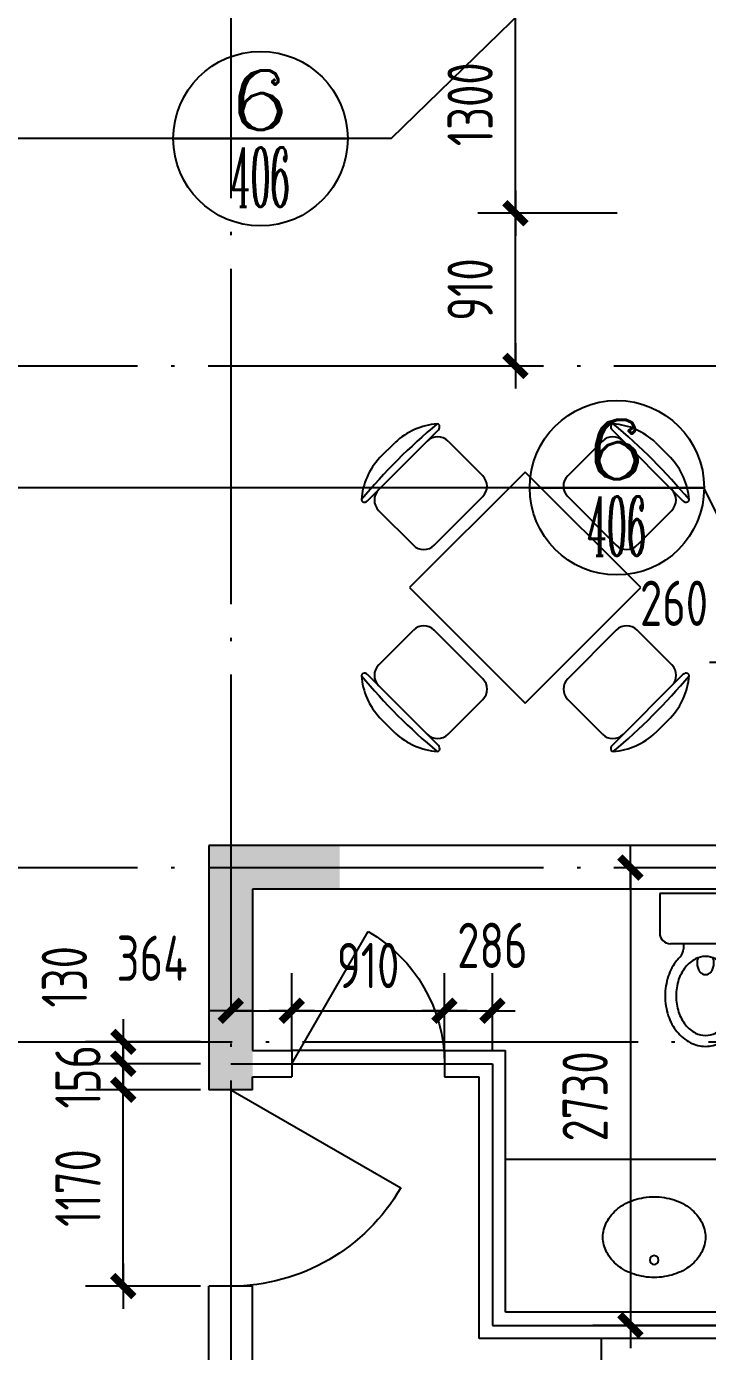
# Model space of a CAD drawing. Extents: x -726032 to 135930, y -151624 to 587044.
# Drawn here: x -706352 to -702291, y 555977 to 563876 of the extents above; entities that cross this region are included whole.
import ezdxf
from ezdxf.enums import TextEntityAlignment as Align

# ---------------------------------------------------------------- set-up
doc = ezdxf.new("R2010")
doc.units = 0
doc.header["$LTSCALE"] = 1000
doc.header["$MEASUREMENT"] = 0
doc.linetypes.add('DOTE', pattern=[2.42, 2, -0.2, 0.02, -0.2])
doc.layers.get('0').update_dxf_attribs({"linetype": 'CONTINUOUS'})
doc.layers.get('DEFPOINTS').update_dxf_attribs({"color": 1, "linetype": 'CONTINUOUS'})
for name, color, linetype in [('COLUMN', 170, 'CONTINUOUS'), ('DOTE', 8, 'DOTE'), ('GROUND', 45, 'CONTINUOUS'), ('LVTRY', 6, 'CONTINUOUS'), ('PUB_DIM', 245, 'CONTINUOUS'), ('WALL', 255, 'CONTINUOUS'), ('WINDOW', 155, 'CONTINUOUS'), ('WINDOW_TEXT', 7, 'CONTINUOUS'), ('家具', 252, 'CONTINUOUS'), ('引线', 213, 'CONTINUOUS')]:
    doc.layers.add(name, color=color, linetype=linetype)
doc.styles.add('COMP', font='COMPLEX', dxfattribs={"bigfont": 'hztxt'})
doc.styles.add('DIM_FONT', font='isocp.shx', dxfattribs={"width": 0.8})
doc.styles.add('SIMPLEX', font='SIMPLEX.SHX')
doc.dimstyles.new('DIMA', dxfattribs={"dimtxt": 300, "dimasz": 1, "dimexe": 250, "dimexo": 300, "dimgap": 150, "dimtad": 1, "dimdec": 0, "dimzin": 0, "dimdsep": 46, "dimtxsty": 'DIM_FONT', "dimcen": 0.09, "dimse1": 1, "dimclrt": 142, "dimadec": 0, "dimazin": 0, "dimtfac": 1, "dimtdec": 0, "dimtix": 1, "dimtmove": 2, "dimatfit": 3, "dimfxl": 1, "dimtolj": 1, "dimtzin": 0, "dimarcsym": 0})
doc.dimstyles.new('DIMB', dxfattribs={"dimtxt": 300, "dimasz": 1, "dimexe": 250, "dimexo": 300, "dimgap": 150, "dimtad": 1, "dimdec": 0, "dimzin": 0, "dimdsep": 46, "dimtxsty": 'DIM_FONT', "dimcen": 0.09, "dimse2": 1, "dimclrt": 142, "dimadec": 0, "dimazin": 0, "dimtfac": 1, "dimtdec": 0, "dimtix": 1, "dimtmove": 2, "dimatfit": 3, "dimfxl": 1, "dimtolj": 1, "dimtzin": 0, "dimarcsym": 0})
doc.dimstyles.new('DIMN', dxfattribs={"dimtxt": 300, "dimasz": 1, "dimexe": 250, "dimexo": 300, "dimgap": 150, "dimtad": 1, "dimdec": 0, "dimzin": 0, "dimdsep": 46, "dimtxsty": 'DIM_FONT', "dimcen": 0.09, "dimclrt": 142, "dimadec": 0, "dimazin": 0, "dimtfac": 1, "dimtdec": 0, "dimtix": 1, "dimtmove": 2, "dimatfit": 3, "dimfxl": 1, "dimtolj": 1, "dimtzin": 0, "dimarcsym": 0})

# ---------------------------------------------------------------- blocks, each defined once
blk = doc.blocks.new('_DIMX')
blk.add_line((-150, 0), (150, 0))
at = {"const_width": 50}
blk.add_lwpolyline([(-70, -70), (70, 70)], dxfattribs=at)
blk = doc.blocks.new('*D1705')
at = {"layer": 'DEFPOINTS', "color": 0, "transparency": 16777216}
for p in [(-703573.8, 558007.6), (-703859.8, 557496.7), (-703573.8, 557496.7)]:
    blk.add_point(p, dxfattribs=at)
at = {"layer": 'PUB_DIM', "color": 0, "lineweight": -2, "transparency": 16777216}
for p, q in [((-703573.8, 557766.7), (-703573.8, 558232.6)), ((-703858.9, 558007.6), (-703574.7, 558007.6))]:
    blk.add_line(p, q, dxfattribs=at)
at = {"layer": 'PUB_DIM', "color": 0, "lineweight": -2, "transparency": 16777216, "xscale": 0.9, "yscale": 0.9, "zscale": 0.9, "rotation": 180}
blk.add_blockref('_DIMX', (-703859.8, 558007.6), dxfattribs=at)
at = {"layer": 'PUB_DIM', "color": 0, "lineweight": -2, "transparency": 16777216, "xscale": 0.9, "yscale": 0.9, "zscale": 0.9}
blk.add_blockref('_DIMX', (-703573.8, 558007.6), dxfattribs=at)
at = {"layer": 'PUB_DIM', "color": 142, "transparency": 16777216, "insert": (-703573.9, 558397.6), "char_height": 270, "attachment_point": 5, "style": 'DIM_FONT'}
blk.add_mtext('\\A1;286', dxfattribs=at)
blk = doc.blocks.new('_DBLK')
blk.add_line((-0.5, 0), (0, -0.866))
blk.add_arc((-0.5, 0), 1, 300, 0)
at = {"layer": 'WINDOW_TEXT', "style": 'SIMPLEX', "flags": 9}
blk.add_attdef('A', text='', height=1, dxfattribs=at).set_placement((0, 1.5), align=Align.MIDDLE)
blk = doc.blocks.new('_LV5')
for p, q in [((210.1, 0), (-210.1, 0)), ((-210.1, 0), (-210.1, -180)), ((210.1, -180), (210.1, 0)), ((160.1, -230), (-160.1, -230)), ((-101.4, -230), (-101.4, -254.3)), ((101.4, -230), (101.4, -254.1))]:
    blk.add_line(p, q)
blk.add_lwpolyline([(-135.1, -469.4, 0.080312), (-123, -544.2, 0.089014), (-91.8, -601.5, 0.104918), (-45.6, -639.3, 0.119812), (0.1, -650.4, 0.119812), (45.8, -639.3, 0.104918), (92, -601.5, 0.089014), (123.2, -544.2, 0.080312), (135.3, -469.4, 0.080312), (123.2, -394.6, 0.089014), (92, -337.3, 0.104918), (45.8, -299.5, 0.119812), (0.1, -288.4, 0.119812), (-45.6, -299.5, 0.104918), (-91.8, -337.3, 0.089014), (-123, -394.6, 0.080312)], format="xyb", close=True)
for points in [[(-38.7, -318.5, 0.073567), (-35.6, -339.5, 0.084454), (-27.4, -356, 0.10642), (-14.1, -367.8, 0.129709), (0, -371.5, 0.129709), (14.1, -367.8, 0.10642), (27.4, -356, 0.084454), (35.6, -339.5, 0.073567), (38.7, -318.5, 0.073567), (35.6, -297.5, 0.014016), (34.7, -294.6, 0.10642)], [(-34.7, -294.7, 0.013578), (-35.6, -297.5, 0.073567), (-38.7, -318.5, 0.073567)]]:
    blk.add_lwpolyline(points, format="xyb")
for centre, radius, start, end in [((-160.1, -180), 50, 180, 270), ((160.1, -180), 50, 270, 0), ((20.4, -427.3), 193.8, 134.81437, 141.28635), ((-151.4, -254.3), 50, 314.81437, 0), ((151.4, -254.1), 50, 180, 225.25549), ((-20.2, -427.3), 193.8, 38.71365, 45.25549), ((52.2, -452.8), 234.6, 141.28635, 161.63333), ((-52, -452.8), 234.6, 18.36667, 38.71365), ((102.3, -469.4), 287.4, 161.63333, 180), ((-102.1, -469.4), 287.4, 0, 18.36667), ((102.3, -469.4), 287.4, 180, 198.36667), ((-102.1, -469.4), 287.4, 341.63333, 0), ((52.2, -486), 234.6, 198.36667, 218.71365), ((-52, -486), 234.6, 321.28635, 341.63333), ((20.4, -511.6), 193.8, 218.71365, 242.67141), ((-20.2, -511.6), 193.8, 297.32859, 321.28635), ((0.1, -550.8), 149.6, 242.67141, 270), ((0.1, -550.8), 149.6, 270, 297.32859)]:
    blk.add_arc(centre, radius, start, end)
blk = doc.blocks.new('*D1706')
at = {"layer": 'DEFPOINTS', "color": 0, "transparency": 16777216}
for p in [(-701883.9, 558862.4), (-702750.9, 556132.4), (-701883.9, 556132.4)]:
    blk.add_point(p, dxfattribs=at)
at = {"layer": 'PUB_DIM', "color": 0, "lineweight": -2, "transparency": 16777216}
for p, q in [((-702750.9, 558861.5), (-702750.9, 556133.3)), ((-702153.9, 556132.4), (-702975.9, 556132.4))]:
    blk.add_line(p, q, dxfattribs=at)
at = {"layer": 'PUB_DIM', "color": 0, "lineweight": -2, "transparency": 16777216, "xscale": 0.9, "yscale": 0.9, "zscale": 0.9}
for p, rotation in [((-702750.9, 558862.4), 90), ((-702750.9, 556132.4), 270)]:
    blk.add_blockref('_DIMX', p, dxfattribs=dict(at, rotation=rotation))
at = {"layer": 'PUB_DIM', "color": 142, "transparency": 16777216, "insert": (-703020.9, 557497.4), "char_height": 270, "attachment_point": 5, "rotation": 90, "style": 'DIM_FONT'}
blk.add_mtext('\\A1;2730', dxfattribs=at)
blk = doc.blocks.new('*D2402')
at = {"layer": 'DEFPOINTS', "color": 0, "transparency": 16777216}
for p in [(-703859.8, 558007.6), (-704769.8, 557496.7), (-703859.8, 557496.7)]:
    blk.add_point(p, dxfattribs=at)
at = {"layer": 'PUB_DIM', "color": 0, "lineweight": -2, "transparency": 16777216}
for p, q in [((-703859.8, 557766.7), (-703859.8, 558232.6)), ((-704768.9, 558007.6), (-703860.7, 558007.6))]:
    blk.add_line(p, q, dxfattribs=at)
at = {"layer": 'PUB_DIM', "color": 0, "lineweight": -2, "transparency": 16777216, "xscale": 0.9, "yscale": 0.9, "zscale": 0.9, "rotation": 180}
blk.add_blockref('_DIMX', (-704769.8, 558007.6), dxfattribs=at)
at = {"layer": 'PUB_DIM', "color": 0, "lineweight": -2, "transparency": 16777216, "xscale": 0.9, "yscale": 0.9, "zscale": 0.9}
blk.add_blockref('_DIMX', (-703859.8, 558007.6), dxfattribs=at)
at = {"layer": 'PUB_DIM', "color": 142, "transparency": 16777216, "insert": (-704314.8, 558277.6), "char_height": 270, "attachment_point": 5, "style": 'DIM_FONT'}
blk.add_mtext('\\A1;910', dxfattribs=at)
blk = doc.blocks.new('*D2403')
at = {"layer": 'DEFPOINTS', "color": 0, "transparency": 16777216}
for p in [(-704769.8, 558007.6), (-705133.8, 557496.7), (-704769.8, 557496.7)]:
    blk.add_point(p, dxfattribs=at)
at = {"layer": 'PUB_DIM', "color": 0, "lineweight": -2, "transparency": 16777216}
for p, q in [((-704769.8, 557766.7), (-704769.8, 558232.6)), ((-705132.9, 558007.6), (-704770.7, 558007.6))]:
    blk.add_line(p, q, dxfattribs=at)
at = {"layer": 'PUB_DIM', "color": 0, "lineweight": -2, "transparency": 16777216, "xscale": 0.9, "yscale": 0.9, "zscale": 0.9, "rotation": 180}
blk.add_blockref('_DIMX', (-705133.8, 558007.6), dxfattribs=at)
at = {"layer": 'PUB_DIM', "color": 0, "lineweight": -2, "transparency": 16777216, "xscale": 0.9, "yscale": 0.9, "zscale": 0.9}
blk.add_blockref('_DIMX', (-704769.8, 558007.6), dxfattribs=at)
at = {"layer": 'PUB_DIM', "color": 142, "transparency": 16777216, "insert": (-705602.4, 558321), "char_height": 270, "attachment_point": 5, "style": 'DIM_FONT'}
blk.add_mtext('\\A1;364', dxfattribs=at)
blk = doc.blocks.new('_LV4')
blk.add_lwpolyline([(0, -520, 0.078966), (92.3, -505.3, 0.088152), (166.2, -465.8, 0.105269), (218.1, -403.4, 0.121685), (235, -335, 0.121685), (218.1, -266.6, 0.105269), (166.2, -204.2, 0.088152), (92.3, -164.7, 0.078966), (0, -150, 0.078966), (-92.3, -164.7, 0.088152), (-166.2, -204.2, 0.105269), (-218.1, -266.6, 0.121685), (-235, -335, 0.121685), (-218.1, -403.4, 0.105269), (-166.2, -465.8, 0.088152), (-92.3, -505.3, 0.078966)], format="xyb", close=True)
blk.add_circle((0, -230), 20)
blk = doc.blocks.new('*D1169')
at = {"layer": 'DEFPOINTS', "color": 0, "transparency": 16777216}
for p in [(-705774.7, 557536.4), (-705044.5, 557536.4), (-705044.5, 556366.4)]:
    blk.add_point(p, dxfattribs=at)
at = {"layer": 'PUB_DIM', "color": 0, "lineweight": -2, "transparency": 16777216}
for p, q in [((-705314.5, 557536.4), (-705999.7, 557536.4)), ((-705774.7, 556367.3), (-705774.7, 557535.5)), ((-705314.5, 556366.4), (-705999.7, 556366.4))]:
    blk.add_line(p, q, dxfattribs=at)
at = {"layer": 'PUB_DIM', "color": 0, "lineweight": -2, "transparency": 16777216, "xscale": 0.9, "yscale": 0.9, "zscale": 0.9}
for p, rotation in [((-705774.7, 557536.4), 90), ((-705774.7, 556366.4), 270)]:
    blk.add_blockref('_DIMX', p, dxfattribs=dict(at, rotation=rotation))
at = {"layer": 'PUB_DIM', "color": 142, "transparency": 16777216, "insert": (-706044.7, 556951.4), "char_height": 270, "attachment_point": 5, "rotation": 90, "style": 'DIM_FONT'}
blk.add_mtext('\\A1;1170', dxfattribs=at)
blk = doc.blocks.new('*D2412')
at = {"layer": 'DEFPOINTS', "color": 0, "transparency": 16777216}
for p in [(-705774.7, 557692.4), (-705044.5, 557692.4), (-705044.5, 557536.4)]:
    blk.add_point(p, dxfattribs=at)
at = {"layer": 'PUB_DIM', "color": 0, "lineweight": -2, "transparency": 16777216}
for p, q in [((-705314.5, 557692.4), (-705999.7, 557692.4)), ((-705774.7, 557693.3), (-705774.7, 557694.2)), ((-705774.7, 557536.4), (-705774.7, 557692.4)), ((-705774.7, 557535.5), (-705774.7, 557534.6))]:
    blk.add_line(p, q, dxfattribs=at)
at = {"layer": 'PUB_DIM', "color": 0, "lineweight": -2, "transparency": 16777216, "xscale": 0.9, "yscale": 0.9, "zscale": 0.9}
for p, rotation in [((-705774.7, 557692.4), 270), ((-705774.7, 557536.4), 90)]:
    blk.add_blockref('_DIMX', p, dxfattribs=dict(at, rotation=rotation))
at = {"layer": 'PUB_DIM', "color": 142, "transparency": 16777216, "insert": (-706044.7, 557614.4), "char_height": 270, "attachment_point": 5, "rotation": 90, "style": 'DIM_FONT'}
blk.add_mtext('\\A1;156', dxfattribs=at)
blk = doc.blocks.new('*D1170')
at = {"layer": 'DEFPOINTS', "color": 0, "transparency": 16777216}
for p in [(-705774.7, 557822.4), (-705044.5, 557822.4), (-705044.5, 557692.4)]:
    blk.add_point(p, dxfattribs=at)
at = {"layer": 'PUB_DIM', "color": 0, "lineweight": -2, "transparency": 16777216}
for p, q in [((-705314.5, 557822.4), (-705999.7, 557822.4)), ((-705774.7, 557823.3), (-705774.7, 557824.2)), ((-705774.7, 557692.4), (-705774.7, 557822.4)), ((-705314.5, 557692.4), (-705999.7, 557692.4)), ((-705774.7, 557691.5), (-705774.7, 557690.6))]:
    blk.add_line(p, q, dxfattribs=at)
at = {"layer": 'PUB_DIM', "color": 0, "lineweight": -2, "transparency": 16777216, "xscale": 0.9, "yscale": 0.9, "zscale": 0.9}
for p, rotation in [((-705774.7, 557822.4), 270), ((-705774.7, 557692.4), 90)]:
    blk.add_blockref('_DIMX', p, dxfattribs=dict(at, rotation=rotation))
at = {"layer": 'PUB_DIM', "color": 142, "transparency": 16777216, "insert": (-706125.7, 558210.3), "char_height": 270, "attachment_point": 5, "rotation": 90, "style": 'DIM_FONT'}
blk.add_mtext('\\A1;130', dxfattribs=at)
blk = doc.blocks.new('*D1465')
at = {"layer": 'DEFPOINTS', "color": 0, "transparency": 16777216}
for p in [(-702143.9, 561273.9), (-701883.9, 561273.9), (-701883.9, 560086.3)]:
    blk.add_point(p, dxfattribs=at)
at = {"layer": 'PUB_DIM', "color": 0, "lineweight": -2, "transparency": 16777216}
for p, q in [((-702143.9, 561003.9), (-702143.9, 559861.3)), ((-702144.8, 560086.3), (-702145.7, 560086.3)), ((-702143.9, 560086.3), (-701883.9, 560086.3)), ((-701883, 560086.3), (-701882.1, 560086.3))]:
    blk.add_line(p, q, dxfattribs=at)
at = {"layer": 'PUB_DIM', "color": 0, "lineweight": -2, "transparency": 16777216, "xscale": 0.9, "yscale": 0.9, "zscale": 0.9}
blk.add_blockref('_DIMX', (-702143.9, 560086.3), dxfattribs=at)
at = {"layer": 'PUB_DIM', "color": 0, "lineweight": -2, "transparency": 16777216, "xscale": 0.9, "yscale": 0.9, "zscale": 0.9, "rotation": 180}
blk.add_blockref('_DIMX', (-701883.9, 560086.3), dxfattribs=at)
at = {"layer": 'PUB_DIM', "color": 142, "transparency": 16777216, "insert": (-702491, 560437.3), "char_height": 270, "attachment_point": 5, "style": 'DIM_FONT'}
blk.add_mtext('\\A1;260', dxfattribs=at)
blk = doc.blocks.new('*D2706')
at = {"layer": 'DEFPOINTS', "color": 0, "transparency": 16777216}
for p in [(-703436.6, 564062.4), (-702560, 564062.4), (-702560, 562762.4)]:
    blk.add_point(p, dxfattribs=at)
at = {"layer": 'PUB_DIM', "color": 0, "lineweight": -2, "transparency": 16777216}
for p, q in [((-702830, 564062.4), (-703661.6, 564062.4)), ((-703436.6, 562763.3), (-703436.6, 564061.5))]:
    blk.add_line(p, q, dxfattribs=at)
at = {"layer": 'PUB_DIM', "color": 0, "lineweight": -2, "transparency": 16777216, "xscale": 0.9, "yscale": 0.9, "zscale": 0.9}
for p, rotation in [((-703436.6, 564062.4), 90), ((-703436.6, 562762.4), 270)]:
    blk.add_blockref('_DIMX', p, dxfattribs=dict(at, rotation=rotation))
at = {"layer": 'PUB_DIM', "color": 142, "transparency": 16777216, "insert": (-703706.6, 563412.4), "char_height": 270, "attachment_point": 5, "rotation": 90, "style": 'DIM_FONT'}
blk.add_mtext('\\A1;1300', dxfattribs=at)
blk = doc.blocks.new('M_C31TFZ')
for p, q in [((-728.8, 395.1), (-403.6, 720.3)), ((-359.4, 669.1), (-200.3, 510)), ((348.5, 669.3), (189.4, 510.2)), ((392.7, 720.5), (717.9, 395.3)), ((-672, 593.4), (-601.9, 663.5)), ((591, 663.6), (661.1, 593.5)), ((-5.3, 527.4), (-535.7, -3)), ((525, -3), (-5.3, 527.4)), ((-423, 191.8), (-200.3, 414.5)), ((189.4, 414.7), (412.1, 192)), ((-677.6, 350.9), (-518.5, 191.8)), ((666.7, 351.1), (507.6, 192)), ((-535.7, -3), (-5.3, -533.3)), ((-5.3, -533.3), (525, -3)), ((-677.4, -357), (-518.3, -197.9)), ((-200.1, -420.6), (-422.8, -197.9)), ((412.3, -197.7), (189.6, -420.4)), ((666.9, -356.8), (507.8, -197.7)), ((-403.4, -726.5), (-728.6, -401.2)), ((718.1, -401), (392.9, -726.3)), ((-359.2, -675.2), (-200.1, -516.1)), ((348.7, -675), (189.6, -515.9)), ((-601.7, -669.6), (-671.8, -599.5)), ((661.3, -599.3), (591.2, -669.4))]:
    blk.add_line(p, q)
for centre, radius, start, end in [((1327.3, -1335.8), 2712.7, 129.8023, 140.1977), ((-385.7, 433.5), 315.6, 94.27346, 133.23486), ((-408.5, 738.3), 10, 22.33001, 94.27346), ((-417.7, 734.5), 20, 315, 22.33001), ((406.8, 734.7), 20, 157.66999, 225), ((397.6, 738.5), 10, 85.72654, 157.66999), ((-1338.2, -1335.6), 2712.7, 39.8023, 50.1977), ((374.8, 433.7), 315.6, 46.76514, 85.72654), ((-407.1, 621.3), 67.5, 45, 135), ((396.2, 621.5), 67.5, 45, 135), ((-442, 377.2), 315.6, 136.76514, 175.72654), ((431.2, 377.4), 315.6, 4.27346, 43.23486), ((-248, 462.2), 67.5, 315, 45), ((237.1, 462.4), 67.5, 135, 225), ((-629.8, 398.6), 67.5, 135, 225), ((619, 398.8), 67.5, 315, 45), ((-746.8, 399.9), 10, 175.72654, 247.66999), ((-743, 409.2), 20, 247.66999, 315), ((732.1, 409.4), 20, 225, 292.33001), ((735.9, 400.1), 10, 292.33001, 4.27346), ((-470.7, 239.5), 67.5, 225, 315), ((459.9, 239.7), 67.5, 225, 315), ((-470.5, -245.6), 67.5, 45, 135), ((460.1, -245.4), 67.5, 45, 135), ((-629.6, -404.7), 67.5, 135, 225), ((619.2, -404.5), 67.5, 315, 45), ((-746.6, -406.1), 10, 112.33001, 184.27346), ((-441.8, -383.3), 315.6, 184.27346, 223.23486), ((1327.5, 1329.7), 2712.7, 219.8023, 230.1977), ((-742.8, -415.3), 20, 45, 112.33001), ((-247.8, -468.4), 67.5, 315, 45), ((237.3, -468.2), 67.5, 135, 225), ((-1338, 1329.9), 2712.7, 309.8023, 320.1977), ((431.3, -383.1), 315.6, 316.76514, 355.72654), ((732.3, -415.1), 20, 67.66999, 135), ((736.1, -405.9), 10, 355.72654, 67.66999), ((-385.5, -439.7), 315.6, 226.76514, 265.72654), ((-406.9, -627.5), 67.5, 225, 315), ((-417.5, -740.6), 20, 337.66999, 45), ((396.4, -627.3), 67.5, 225, 315), ((407, -740.4), 20, 135, 202.33001), ((375, -439.5), 315.6, 274.27346, 313.23486), ((-408.3, -744.4), 10, 265.72654, 337.66999), ((397.8, -744.2), 10, 202.33001, 274.27346)]:
    blk.add_arc(centre, radius, start, end)
at = {"width": 0.8, "flags": 9}
for tag in ['XSIZE', 'YSIZE']:
    blk.add_attdef(tag, (0, 0), '', height=0.5, dxfattribs=at)
blk = doc.blocks.new('*D2709')
at = {"layer": 'DEFPOINTS', "color": 0, "transparency": 16777216}
for p in [(-703436.6, 562762.4), (-702560, 562762.4), (-702560, 561852.4)]:
    blk.add_point(p, dxfattribs=at)
at = {"layer": 'PUB_DIM', "color": 0, "lineweight": -2, "transparency": 16777216}
for p, q in [((-702830, 562762.4), (-703661.6, 562762.4)), ((-703436.6, 561853.3), (-703436.6, 562761.5))]:
    blk.add_line(p, q, dxfattribs=at)
at = {"layer": 'PUB_DIM', "color": 0, "lineweight": -2, "transparency": 16777216, "xscale": 0.9, "yscale": 0.9, "zscale": 0.9}
for p, rotation in [((-703436.6, 562762.4), 90), ((-703436.6, 561852.4), 270)]:
    blk.add_blockref('_DIMX', p, dxfattribs=dict(at, rotation=rotation))
at = {"layer": 'PUB_DIM', "color": 142, "transparency": 16777216, "insert": (-703706.6, 562307.4), "char_height": 270, "attachment_point": 5, "rotation": 90, "style": 'DIM_FONT'}
blk.add_mtext('\\A1;910', dxfattribs=at)
blk = doc.blocks.new('_INDEX')
blk.add_line((-0.5, 0), (0.5, 0))
blk.add_circle((0, 0), 0.5)
at = {"style": 'COMP'}
for tag, width, p, p2 in [('1', 2.333333, (-0.17, 0.05), (0.17, 0.05)), ('-', 1.166667, (-0.17, -0.39), (0.17, -0.39))]:
    blk.add_attdef(tag, text='', height=0.34, dxfattribs=dict(at, width=width)).set_placement(p, p2, align=Align.FIT)

msp = doc.modelspace()

# ---------------------------------------------------------------- linework, layer by layer
at = {"layer": 'COLUMN'}
for points in [[(-705263.9, 558992.4), (-705263.9, 557536.4), (-705003.9, 558732.4), (-705003.9, 557536.4)], [(-705263.9, 558992.4), (-705003.9, 558732.4), (-704483.9, 558992.4), (-704483.9, 558732.4)]]:
    msp.add_solid(points, dxfattribs=at)
at = {"layer": 'DOTE'}
for p, q in [((-705133.9, 576952), (-705133.9, 546480.4)), ((-712529.2, 561852.4), (-642897.4, 561852.4)), ((-712529.2, 558862.4), (-642897.4, 558862.4)), ((-711965.6, 557822.4), (-642897.4, 557822.4)), ((-705133.9, 557692.4), (-703573.9, 557692.4)), ((-703573.9, 557692.4), (-703573.9, 556132.4)), ((-703573.9, 556132.4), (-697333.9, 556132.4))]:
    msp.add_line(p, q, dxfattribs=at)
at = {"layer": 'GROUND'}
msp.add_line((-703859.9, 557770.4), (-704769.9, 557770.4), dxfattribs=at)
at = {"layer": 'LVTRY'}
msp.add_line((-701541.5, 557120.4), (-703495.9, 557120.4), dxfattribs=at)
at = {"layer": 'WALL'}
for p, q in [((-705263.9, 558992.4), (-705263.9, 557536.4)), ((-702013.9, 558992.4), (-705263.9, 558992.4)), ((-705003.9, 558732.4), (-705003.9, 557770.4)), ((-700583.9, 558732.4), (-705003.9, 558732.4)), ((-705003.9, 557770.4), (-704769.9, 557770.4)), ((-704769.9, 557770.4), (-704769.9, 557614.4)), ((-703859.9, 557770.4), (-703495.9, 557770.4)), ((-703859.9, 557770.4), (-703859.9, 557614.4)), ((-703495.9, 556210.4), (-703495.9, 557770.4)), ((-705003.9, 557536.4), (-705003.9, 557614.4)), ((-705003.9, 557614.4), (-704769.9, 557614.4)), ((-703859.9, 557614.4), (-703651.9, 557614.4)), ((-703651.9, 556054.4), (-703651.9, 557614.4)), ((-705003.9, 557536.4), (-705263.9, 557536.4)), ((-705263.9, 555430.4), (-705263.9, 556366.4)), ((-705003.9, 556366.4), (-705263.9, 556366.4)), ((-705003.9, 550178.4), (-705003.9, 556366.4)), ((-700583.9, 556210.4), (-703495.9, 556210.4)), ((-700583.9, 556054.4), (-703651.9, 556054.4))]:
    msp.add_line(p, q, dxfattribs=at)
at = {"layer": '家具'}
msp.add_line((-702923.8, 555339.4), (-702923.8, 556054.4), dxfattribs=at)
at = {"layer": '引线'}
for points in [[(-702819.9, 564530.3), (-704176.6, 563207.3), (-709323.6, 563207.3)], [(-700999.9, 558511.4), (-702313.6, 561126.2), (-706616.2, 561126.2)]]:
    msp.add_lwpolyline(points, dxfattribs=at)

# ---------------------------------------------------------------- block references
at = {"layer": 'LVTRY', "xscale": 1.299999999999272, "yscale": 1.299999999999272, "zscale": 1.299999999999272}
msp.add_blockref('_LV5', (-702303.4, 558706.4), dxfattribs=at)
at = {"layer": 'LVTRY', "xscale": -1.299999999999272, "yscale": 1.30000000000291, "zscale": 1.3, "rotation": 180}
msp.add_blockref('_LV4', (-702609.3, 556223), dxfattribs=at)
at = {"layer": 'WINDOW', "xscale": 910, "yscale": -910, "zscale": 910}
msp.add_blockref('_DBLK', (-704314.9, 557692.4), dxfattribs=at)
at = {"layer": 'WINDOW', "xscale": 1170, "yscale": -1170, "zscale": 1170, "rotation": 270}
msp.add_blockref('_DBLK', (-705133.9, 556951.4), dxfattribs=at)
at = {"layer": '家具', "xscale": 1.299999999999377, "yscale": 1.299999999999377, "zscale": 1.299999999999377, "rotation": 180.0000229272087}
msp.add_blockref('M_C31TFZ', (-703385, 560526.5), dxfattribs=at)
at = {"layer": '引线'}
ref = msp.add_blockref('_INDEX', (-704956.6, 563207.3), dxfattribs=dict(at, xscale=1040, yscale=1040, zscale=1040))
ref.add_attrib('1', '6', dxfattribs={"layer": '0', "height": 353.6, "style": 'COMP', "width": 1.5}).set_placement((-705133.4, 563259.3), (-704779.8, 563259.3), align=Align.FIT)
ref.add_attrib('-', '406', dxfattribs={"layer": '0', "height": 353.6, "style": 'COMP', "width": 0.381818}).set_placement((-705133.4, 562801.7), (-704779.8, 562801.7), align=Align.FIT)
ref = msp.add_blockref('_INDEX', (-702831.6, 561126.2), dxfattribs=dict(at, xscale=1040, yscale=1040, zscale=1040))
ref.add_attrib('1', '6', dxfattribs={"layer": '0', "height": 353.6, "style": 'COMP', "width": 1.5}).set_placement((-703008.4, 561178.2), (-702654.8, 561178.2), align=Align.FIT)
ref.add_attrib('-', '406', dxfattribs={"layer": '0', "height": 353.6, "style": 'COMP', "width": 0.381818}).set_placement((-703008.4, 560720.6), (-702654.8, 560720.6), align=Align.FIT)

# ---------------------------------------------------------------- dimensions: what is measured, and where the dimension line sits
at = {"layer": 'PUB_DIM'}
for p1, p2, distance, dimstyle, picture, middle in [((-702560, 562762.4), (-702560, 564062.4), 876.7, 'DIMA', '*D2706', (-703706.6, 563412.4)), ((-702560, 561852.4), (-702560, 562762.4), 876.7, 'DIMA', '*D2709', (-703706.6, 562307.4)), ((-704769.8, 557496.7), (-703859.8, 557496.7), 510.9, 'DIMA', '*D2402', (-704314.8, 558277.6)), ((-705044.5, 557536.4), (-705044.5, 557692.4), 730.2, 'DIMA', '*D2412', (-706044.7, 557614.4)), ((-705044.5, 556366.4), (-705044.5, 557536.4), 730.2, 'DIMN', '*D1169', (-706044.7, 556951.4))]:
    dim = msp.add_aligned_dim(p1=p1, p2=p2, distance=distance, dimstyle=dimstyle, override={"dimscale": 0.9, "dimblk1": '_DIMX', "dimblk2": '_DIMX', "dimsah": 1}, dxfattribs=at)
    dim.commit()
    dim.dimension.update_dxf_attribs({"geometry": picture, "text_midpoint": middle})
dim = msp.add_linear_dim(base=(-701883.9, 560086.3), p1=(-702143.9, 561273.9), p2=(-701883.9, 561273.9), dimstyle='DIMB', override={"dimscale": 0.9, "dimblk1": '_DIMX', "dimblk2": '_DIMX', "dimsah": 1}, dxfattribs=at)
dim.commit()
dim.dimension.update_dxf_attribs({"geometry": '*D1465', "text_midpoint": (-702491, 560437.3), "dimtype": 160})
dim = msp.add_linear_dim(base=(-702750.9, 556132.4), p1=(-701883.9, 558862.4), p2=(-701883.9, 556132.4), angle=90, dimstyle='DIMA', override={"dimscale": 0.9, "dimblk1": '_DIMX', "dimblk2": '_DIMX', "dimsah": 1}, dxfattribs=at)
dim.commit()
dim.dimension.update_dxf_attribs({"geometry": '*D1706', "text_midpoint": (-703020.9, 557497.4)})
for base, p1, p2, angle, dimstyle, picture, middle in [((-703573.8, 558007.6), (-703859.8, 557496.7), (-703573.8, 557496.7), 0, 'DIMA', '*D1705', (-703573.9, 558397.6)), ((-705774.7, 557822.4), (-705044.5, 557692.4), (-705044.5, 557822.4), 90, 'DIMN', '*D1170', (-706125.7, 558210.3)), ((-704769.8, 558007.6), (-705133.8, 557496.7), (-704769.8, 557496.7), 0, 'DIMA', '*D2403', (-705602.4, 558321))]:
    dim = msp.add_linear_dim(base=base, p1=p1, p2=p2, angle=angle, dimstyle=dimstyle, override={"dimscale": 0.9, "dimblk1": '_DIMX', "dimblk2": '_DIMX', "dimsah": 1}, dxfattribs=at)
    dim.commit()
    dim.dimension.update_dxf_attribs({"geometry": picture, "text_midpoint": middle, "dimtype": 161})

doc.saveas('drawing.dxf')
